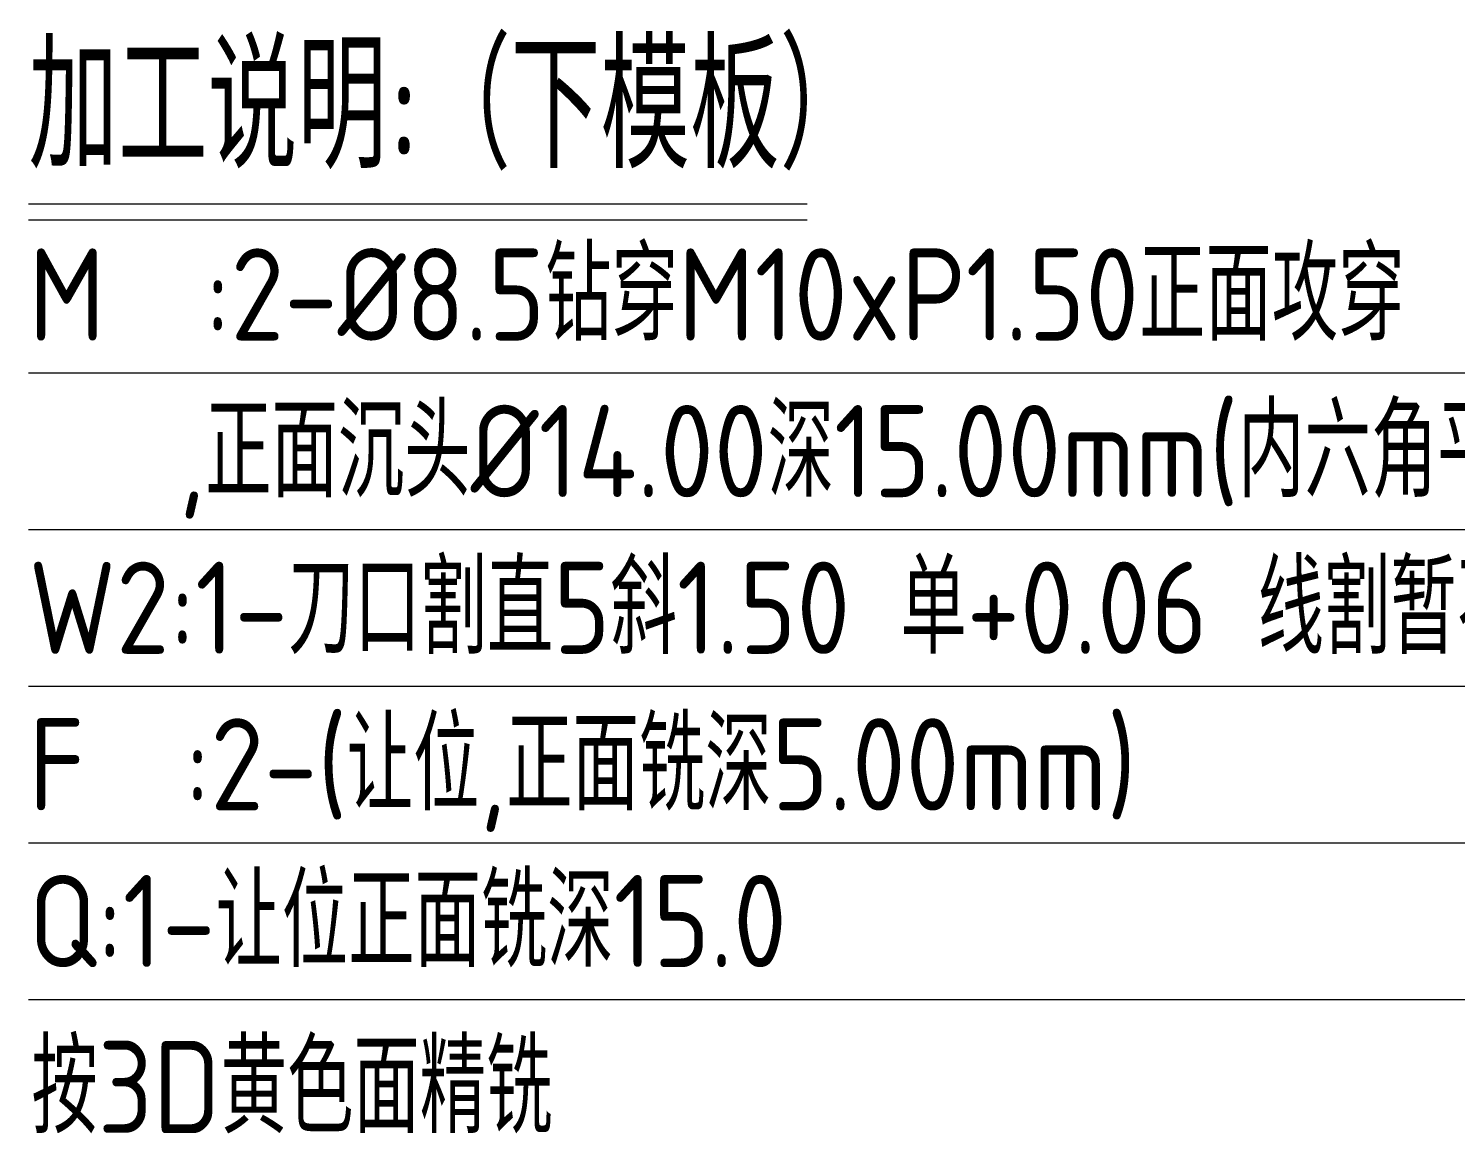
# Model space of a CAD drawing. Header units: millimetres. Extents: x 100376 to 100846, y 637 to 896.
# Drawn here: x 100536.2 to 100656.1, y 654.3 to 747.1 of the extents above; entities that cross this region are included whole.
import ezdxf

# ---------------------------------------------------------------- set-up
doc = ezdxf.new("R2010")
doc.units = ezdxf.units.MM
doc.layers.add('TEXT', color=4, linetype='Continuous')
doc.styles.add('gbenor', font='gbenor.shx', dxfattribs={"bigfont": 'gbcbig.shx'})

msp = doc.modelspace()

# ---------------------------------------------------------------- linework, layer by layer
at = {"layer": 'TEXT', "color": 3, "lineweight": 5}
for p, q in [((100536.246, 732.402), (100601.646, 732.402)), ((100536.246, 731.047), (100601.646, 731.047)), ((100536.246, 718.196), (100690.155, 718.196)), ((100536.246, 705.036), (100690.155, 705.036)), ((100536.246, 691.876), (100690.155, 691.876)), ((100536.246, 678.715), (100690.155, 678.715)), ((100536.246, 665.555), (100690.155, 665.555))]:
    msp.add_line(p, q, dxfattribs=at)

# ---------------------------------------------------------------- texts
at = {"layer": 'TEXT', "color": 4, "lineweight": 5, "style": 'gbenor'}
for s, height, p in [('加工说明:（下模板）', 10.4509, (100536.246, 735.382)), ('M  :2-%%C8.5钻穿M10xP1.50正面攻穿', 7.74144, (100536.246, 720.906)), ('   ,正面沉头%%C14.00深15.00mm(内六角平头螺丝)', 7.74144, (100536.246, 707.746)), ('F  :2-(让位,正面铣深5.00mm)', 7.74144, (100536.246, 681.425)), ('Q:1-让位正面铣深15.0', 7.74144, (100536.246, 668.264))]:
    msp.add_text(s, height=height, dxfattribs=at).set_placement(p)
at = {"layer": 'TEXT', "color": 8, "lineweight": 5, "style": 'gbenor'}
msp.add_text('W2:1-刀口割直5斜1.50 单+0.06 线割暂不加工', height=7.74144, dxfattribs=at).set_placement((100536.246, 694.585))
at = {"layer": 'TEXT', "color": 2, "lineweight": 5, "style": 'gbenor'}
msp.add_text('按3D黄色面精铣', height=7.7414, dxfattribs=at).set_placement((100536.492, 654.316))

doc.saveas('drawing.dxf')
